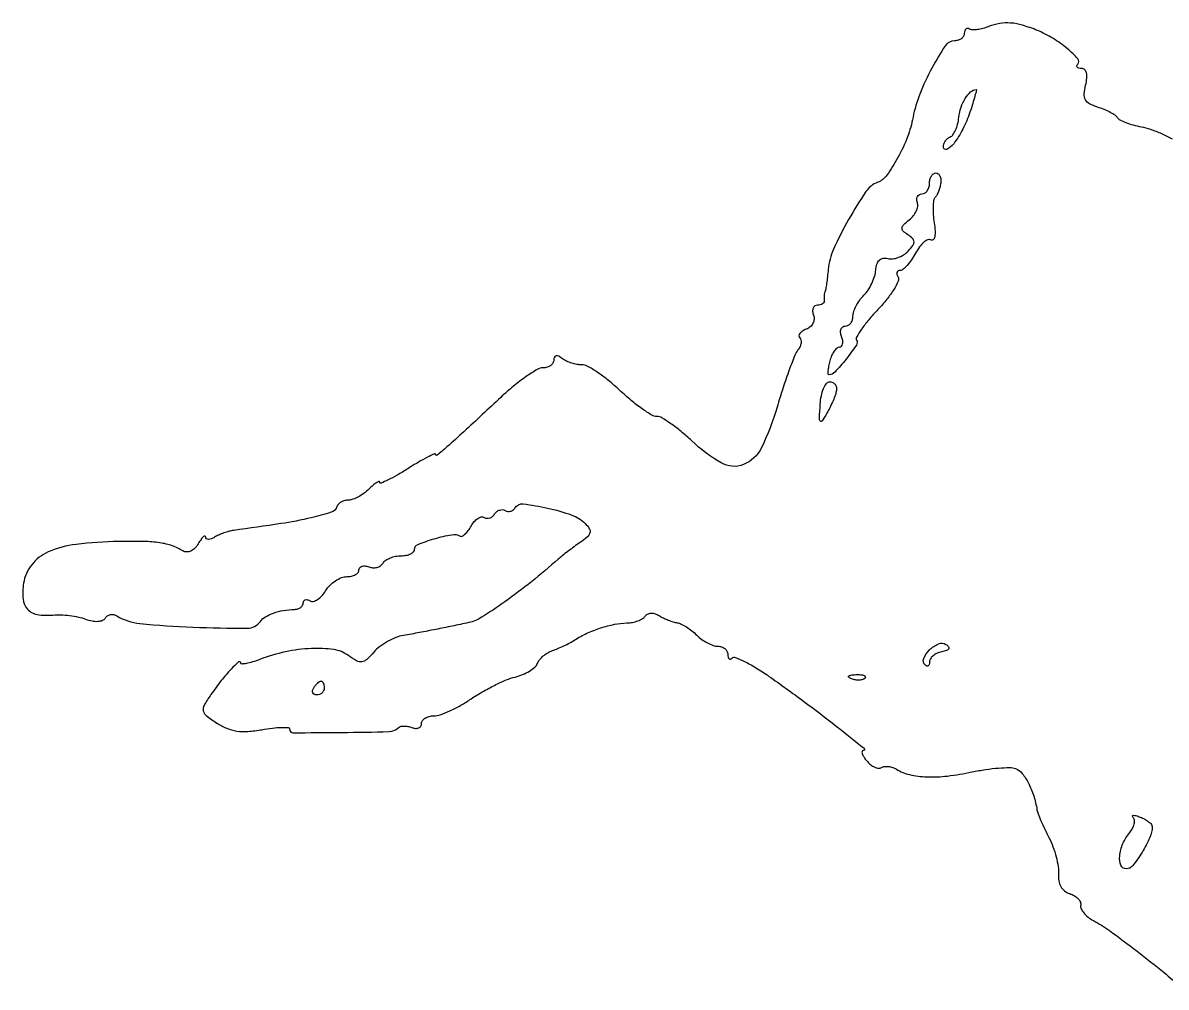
# Model space of a CAD drawing. Extents: x 1 to 336, y 1 to 289.
# Drawn here: x 0.7 to 165, y 150 to 288.6 of the extents above; entities that cross this region are included whole.
import ezdxf

# ---------------------------------------------------------------- set-up
doc = ezdxf.new("R2010")
doc.units = 0

msp = doc.modelspace()

# ---------------------------------------------------------------- linework, layer by layer
msp.add_lwpolyline([(165.913479, 271.841906, 0.02144), (164.376216, 272.614912, 0.021626), (162.816216, 273.23764, 0.039313), (161.489647, 273.587655, -0.021436), (160.323166, 273.851261, -0.02581), (159.255162, 274.201307, -0.025866), (158.403388, 274.581741, -0.131727), (158.021299, 274.926247, 0.1008), (157.670344, 275.283827, 0.02529), (156.967301, 275.70837, 0.02479), (156.097257, 276.121289, 0.022723), (155.165256, 276.459503, -0.046729), (154.013856, 276.940973, -0.145216), (153.420667, 277.525295, -0.143429), (153.23807, 278.343398, -0.045178), (153.434308, 279.594284, 0.034263), (153.61788, 280.618169, 0.086776), (153.569531, 281.370079, 0.148342), (153.302195, 281.824399, 0.188276), (152.852385, 282, -0.053519), (152.440907, 282.04417, -0.161051), (152.200843, 282.185872, -0.257857), (152.156023, 282.392614, -0.124174), (152.299422, 282.632755, 0.398404), (152.320145, 283.396207, 0.035883), (150.812895, 284.851724, 0.036675), (148.725087, 286.351344, 0.040091), (146.5, 287.480015, 0.025011), (144.377042, 288.229256, 0.052736), (142.66145, 288.54834, 0.062185), (141.107239, 288.477267, 0.050582), (139.5, 288.030744, -0.028895), (138.679308, 287.763966, -0.032797), (137.867188, 287.606984, -0.034772), (137.171004, 287.568056, -0.128402), (136.75, 287.684149, 0.125461), (136.464834, 287.764563, 0.18199), (136.220313, 287.679494, 0.145789), (136.055745, 287.431792, 0.074357), (136, 287.059017, -0.132247), (135.891281, 286.655164, -0.100572), (135.585579, 286.311086, -0.087894), (135.128285, 286.079612, -0.073442), (134.589206, 286, 0.250566), (133.291906, 285.30633, 0.023117), (131.345906, 282.078414, 0.029463), (129.600305, 278.345273, 0.04849), (128.632641, 275, -0.046326), (127.835904, 272.200407, -0.032055), (126.450556, 269.210824, -0.030063), (124.87029, 266.679763, -0.147595), (123.55354, 265.658919, 0.153507), (121.859578, 264.313992, 0.019595), (119.375076, 260.31509, 0.022979), (117.209223, 256.059704, 0.083689), (116.438806, 253.138462, -0.00595), (116.33083, 252.091516, -0.007562), (116.205086, 251.128173, -0.006086), (116.078036, 250.326076, -0.060383), (115.980772, 250, 0.056356), (115.905572, 249.755086, 0.026539), (115.861868, 249.426562, 0.025897), (115.852198, 249.073807, 0.033069), (115.881579, 248.75, -0.152475), (115.839589, 248.464473, -0.118838), (115.640036, 248.220313, -0.09539), (115.307394, 248.055992, -0.067256), (114.893011, 248, 0.147775), (114.51605, 247.886102, 0.152599), (114.270955, 247.583685, 0.117411), (114.204191, 247.12477, 0.069392), (114.329869, 246.582759, -0.110706), (114.416146, 245.995587, -0.099985), (114.24984, 245.403732, -0.094822), (113.855697, 244.898304, -0.088479), (113.29373, 244.55922, 0.047522), (112.734054, 244.280967, 0.091066), (112.364235, 243.944652, 0.147614), (112.2387, 243.609177, 0.215851), (112.348196, 243.318471, -0.146906), (112.523143, 242.99336, -0.087014), (112.535729, 242.549611, -0.0736), (112.387517, 242.056852, -0.060838), (112.095673, 241.592009, 0.076538), (111.646766, 240.824761, 0.006772), (110.847617, 238.721184, 0.008727), (109.96774, 236.169558, 0.00669), (109.092514, 233.352447, -0.039945), (106.837524, 227.498584, -0.189063), (104.255036, 225.094965, -0.228897), (101.070778, 225.331725, -0.058666), (96.816754, 228.508674, 0.016531), (95.309625, 229.845521, 0.020874), (93.82707, 230.974423, 0.019475), (92.534012, 231.803426, 0.133576), (91.811326, 232, -0.136766), (91.077378, 232.204584, -0.017788), (89.704129, 233.102845, -0.019639), (88.120929, 234.316695, -0.015258), (86.494572, 235.754368, 0.018091), (84.855221, 237.187066, 0.022712), (83.23278, 238.386584, 0.021705), (81.814101, 239.252129, 0.137914), (81, 239.443015, -0.053938), (80.334505, 239.485656, -0.033514), (79.573437, 239.670903, -0.033378), (78.838139, 239.958212, -0.050637), (78.25, 240.311092, 0.040184), (77.705495, 240.653439, 0.159005), (77.320427, 240.717789, 0.259142), (77.085398, 240.53654, 0.10204), (77, 240.122445, -0.135634), (76.881712, 239.694411, -0.100349), (76.549202, 239.329718, -0.086742), (76.051832, 239.08426, -0.07147), (75.465367, 239, 0.13499), (74.615944, 238.766416, 0.018105), (73.04277, 237.751563, 0.01984), (71.230694, 236.377432, 0.015507), (69.373245, 234.75, -0.000852), (64.068236, 229.819798, -0.00721), (61.645299, 227.63979, -0.009993), (60.227014, 226.449385, -0.630115), (60, 226.557999, 0.549119), (59.85342, 226.651222, 0.009328), (58.825, 226.146137, 0.014135), (57.534557, 225.435377, 0.007846), (56, 224.5, -0.009817), (54.465271, 223.572798, -0.018009), (53.175, 222.888198, -0.014951), (52.177258, 222.440355, -0.534288), (52, 222.558884, 0.491804), (51.874602, 222.655536, 0.076033), (51.538393, 222.509708, 0.038609), (51.032339, 222.134338, 0.017505), (50.428571, 221.571429, -0.038061), (49.727976, 220.970082, -0.034775), (48.923586, 220.461607, -0.036582), (48.138866, 220.110181, -0.087201), (47.511905, 220, 0.064873), (46.972706, 219.929746, 0.063058), (46.463914, 219.723527, 0.0683), (46.060853, 219.41876, 0.11212), (45.833333, 219.058816, -0.233314), (44.995211, 218.242874, -0.021781), (42.135281, 217.451341, -0.018314), (37.773789, 216.613313, -0.005328), (31, 215.641132, 0.032461), (30.33475, 215.5085, 0.020089), (29.573438, 215.271443, 0.020123), (28.837259, 214.975459, 0.033866), (28.25, 214.662053, -0.046854), (27.768423, 214.420877, -0.098629), (27.358255, 214.348765, -0.17059), (27.086969, 214.451038, -0.211779), (26.969591, 214.690983, 0.378316), (26.853966, 214.812412, 0.208656), (26.645244, 214.742111, 0.057309), (26.307462, 214.356993, 0.01958), (25.908131, 213.728968, -0.061689), (25.414807, 213.080614, -0.091091), (24.83254, 212.668906, -0.111863), (24.234365, 212.540796, -0.137564), (23.68854, 212.700847, 0.056875), (22.159889, 213.429899, 0.046451), (20.398123, 213.858337, 0.031697), (18.037569, 214.053163, 0.010025), (14.5, 214.04936, 0.02376), (8.347556, 213.626423, 0.074206), (4.352286, 212.54524, 0.120642), (1.957652, 210.715174, 0.13389), (0.794462, 208.052936, 0.059591), (0.733272, 205.760649, 0.164257), (1.380693, 204.302911, 0.168215), (2.766255, 203.556874, 0.063179), (5, 203.479952, -0.032928), (6.118442, 203.508965, -0.020982), (7.416163, 203.402502, -0.021069), (8.685712, 203.189872, -0.036334), (9.714598, 202.89322, 0.040882), (10.642583, 202.634767, 0.061844), (11.478163, 202.579223, 0.078812), (12.13474, 202.722228, 0.162782), (12.533697, 203.054522, -0.109088), (12.846712, 203.376754, -0.099782), (13.276333, 203.550188, -0.095293), (13.756696, 203.547673, -0.089822), (14.212949, 203.36839, 0.114973), (17.506476, 202.259991, 0.014139), (25.132923, 201.74508, 0.009985), (32.940922, 201.595399, 0.241044), (34.82436, 202.5613, -0.104103), (35.548776, 203.222054, -0.048484), (36.707351, 203.760597, -0.042618), (38.150891, 204.133876, -0.034086), (39.75, 204.29386, 0.069294), (40.227747, 204.375836, 0.083263), (40.632812, 204.583866, 0.096565), (40.904004, 204.882261, 0.137135), (41, 205.225684, -0.131706), (41.077962, 205.51652, -0.190095), (41.284142, 205.680296, -0.143959), (41.59708, 205.683306, -0.069421), (41.967293, 205.520214, 0.199264), (42.432614, 205.445026, 0.084792), (43.024462, 205.696902, 0.065043), (43.64934, 206.224769, 0.045332), (44.20784, 206.961197, -0.055805), (44.825375, 207.741075, -0.049462), (45.623915, 208.401102, -0.052343), (46.473832, 208.851475, -0.095966), (47.240547, 209, 0.053089), (47.913689, 209.071675, 0.0729), (48.483161, 209.284531, 0.092739), (48.865563, 209.59898, 0.176205), (49, 209.968615, -0.170338), (49.113709, 210.292705, -0.150241), (49.410912, 210.495018, -0.106442), (49.863428, 210.534639, -0.060487), (50.398849, 210.400442, 0.078162), (50.982996, 210.27569, 0.076891), (51.580711, 210.33511, 0.081902), (52.099907, 210.564485, 0.109884), (52.457866, 210.931826, -0.10606), (52.850901, 211.341311, -0.051271), (53.494274, 211.686224, -0.047594), (54.267589, 211.920822, -0.049898), (55.059017, 212, 0.045466), (55.801969, 212.067698, 0.065371), (56.429836, 212.27041, 0.085372), (56.853925, 212.568826, 0.199402), (57, 212.920545, -0.308528), (57.489832, 213.638804, -0.022712), (59.86623, 214.448355, -0.025939), (62.330101, 215.027983, -0.173171), (63.553693, 214.825799, 0.255498), (63.848321, 214.823911, 0.061977), (64.259395, 215.115944, 0.04845), (64.709407, 215.61628, 0.031376), (65.131801, 216.271032, -0.048489), (65.575155, 216.9093, -0.070435), (66.087178, 217.363979, -0.092974), (66.584839, 217.574443, -0.19446), (66.992362, 217.50472, 0.11802), (67.373048, 217.379147, 0.100606), (67.793875, 217.428554, 0.092583), (68.190485, 217.646278, 0.082823), (68.5, 218, -0.082063), (68.808915, 218.354115, -0.092249), (69.203881, 218.572832, -0.100657), (69.622221, 218.623747, -0.11907), (70, 218.5, 0.104896), (70.371938, 218.366526, 0.09914), (70.774099, 218.391538, 0.096462), (71.144429, 218.571379, 0.093474), (71.425038, 218.878708, -0.292091), (72.609677, 219.449278, -0.024939), (76.091139, 218.853862, -0.030407), (79.580437, 217.85032, -0.111599), (81.511844, 216.631013, -0.05775), (82.101723, 215.886495, -0.206244), (82.189292, 215.298617, -0.150377), (81.821044, 214.707884, -0.027429), (80.790689, 213.90821, 0.006238), (79.928555, 213.295796, 0.005097), (79.021353, 212.619912, 0.005152), (78.199311, 211.980862, 0.013465), (77.626128, 211.5, -0.012518), (73.775771, 208.257366, -0.014703), (69.964908, 205.387361, -0.013456), (66.631297, 203.1593, -0.086811), (64.765206, 202.394247, -0.002616), (62.386937, 201.885705, -0.002693), (60.026284, 201.407084, -0.002734), (57.696455, 200.960984, -0.002913), (55.410681, 200.550024, 0.051385), (54.29576, 200.235761, 0.033366), (53.085633, 199.659942, 0.033433), (51.967263, 198.93093, 0.053007), (51.131687, 198.151836, -0.028239), (50.107503, 197.097543, -0.153891), (49.395739, 196.764166, -0.161815), (48.641345, 196.907843, -0.032116), (47.471006, 197.663386, 0.125195), (45.375863, 198.520629, 0.045872), (42.15514, 198.674054, 0.041826), (38.439363, 198.19702, 0.038602), (34.75, 197.102285, -0.016354), (33.695098, 196.737517, -0.029561), (32.807812, 196.519343, -0.033513), (32.15922, 196.444424, -0.428343), (32, 196.596179, 0.638721), (31.703193, 196.733736, 0.028283), (30.615839, 195.701549, 0.022514), (29.202524, 194.05676, 0.015023), (27.72947, 192.05661, 0.020525), (26.747812, 190.503633, 0.183451), (26.621625, 189.720648, 0.179244), (27.045329, 189.041515, 0.019428), (28.574918, 187.950855, 0.048214), (29.99308, 187.204919, 0.060992), (31.421218, 186.815763, 0.053651), (33.040565, 186.755819, 0.027674), (35.054524, 187.00997, -0.014208), (36.56748, 187.242424, -0.024314), (37.840929, 187.338647, -0.022032), (38.805802, 187.321994, -0.396507), (38.999701, 187.115726, 0.413863), (39.536375, 186.577888, 0.003), (46.509128, 186.608004, 0.004131), (53.350505, 186.735141, 0.191945), (54.610159, 187.276825, -0.133981), (54.935388, 187.462617, -0.057277), (55.435484, 187.532181, -0.050998), (56.017972, 187.486584, -0.046628), (56.597766, 187.32411, 0.070249), (57.133994, 187.200738, 0.118371), (57.588094, 187.269264, 0.152631), (57.887441, 187.515493, 0.145904), (58, 187.893011, -0.157084), (58.135999, 188.315218, -0.097334), (58.51931, 188.674822, -0.079368), (59.091831, 188.917581, -0.060733), (59.767865, 189, 0.085168), (60.682194, 189.156881, 0.021972), (62.074963, 189.719298, 0.021711), (63.629934, 190.511404, 0.020575), (65.13928, 191.448675, -0.018899), (66.717495, 192.436055, -0.015285), (68.480158, 193.377803, -0.015555), (70.161585, 194.146934, -0.038018), (71.452178, 194.577353, 0.036501), (72.524981, 194.931528, 0.039117), (73.509126, 195.431485, 0.042441), (74.275291, 195.993707, 0.122228), (74.649938, 196.530137, -0.081167), (74.958742, 197.059137, -0.044118), (75.488621, 197.596331, -0.042472), (76.139944, 198.060514, -0.051948), (76.819175, 198.372426, 0.018963), (77.571465, 198.659555, 0.011222), (78.446883, 199.055726, 0.011221), (79.304031, 199.490973, 0.018887), (80, 199.898816, -0.03408), (81.758847, 200.858999, -0.029123), (83.725481, 201.629344, -0.029824), (85.705135, 202.146395, -0.043241), (87.5, 202.343572, 0.041635), (88.312406, 202.430184, 0.041526), (89.09997, 202.650218, 0.044806), (89.752161, 202.961246, 0.109558), (90.138197, 203.322895, -0.133275), (90.489227, 203.622213, -0.100187), (90.984214, 203.744055, -0.085043), (91.559933, 203.66994, -0.065165), (92.138197, 203.406236, 0.025734), (92.74951, 203.06706, 0.01865), (93.461286, 202.751083, 0.018922), (94.161541, 202.50128, 0.038564), (94.730011, 202.369538, -0.075317), (95.312259, 202.188796, -0.027758), (96.066185, 201.7702, -0.026761), (96.851785, 201.214257, -0.029017), (97.55144, 200.591418, 0.039754), (98.265826, 199.982417, 0.035385), (99.095021, 199.467479, 0.037128), (99.910624, 199.112254, 0.084334), (100.571429, 199, -0.080221), (101.117096, 198.911884, -0.091409), (101.580357, 198.657292, -0.100746), (101.890085, 198.278296, -0.121682), (102, 197.833333, 0.054655), (102.04429, 197.429364, 0.164516), (102.185993, 197.195368, 0.256751), (102.392738, 197.15399, 0.120651), (102.633168, 197.299835, -0.300049), (103.101101, 197.395856, -0.019434), (104.43243, 196.802163, -0.023174), (106.059263, 195.90352, -0.014729), (107.869186, 194.716502, -0.006518), (112.940097, 191.073616, -0.007859), (117.603703, 187.515684, -0.003437), (121.585419, 184.333144, -0.706542), (121.467353, 184, 0.35519), (121.306971, 183.869619, 0.136773), (121.327334, 183.562609, 0.061838), (121.565852, 183.083127, 0.026907), (121.990862, 182.51101, 0.050777), (122.529284, 181.981976, 0.064546), (123.124078, 181.620389, 0.078442), (123.682148, 181.471484, 0.165938), (124.113307, 181.570027, -0.107362), (124.544438, 181.722375, -0.058975), (125.106721, 181.726846, -0.054746), (125.706018, 181.593308, -0.057909), (126.25, 181.334338, 0.083618), (128.137866, 180.551346, 0.047283), (130.599981, 180.224914, 0.038848), (133.593653, 180.345741, 0.02332), (137.104838, 180.929064, -0.015533), (139.057612, 181.284807, -0.01801), (140.93477, 181.498054, -0.017276), (142.522771, 181.565665, -0.093877), (143.366639, 181.412802, -0.13288), (144.309823, 180.724216, -0.048982), (145.217581, 179.332851, -0.043592), (145.969968, 177.518284, -0.037091), (146.446336, 175.5, 0.052958), (146.59789, 174.938112, 0.009064), (147.016359, 173.9125, 0.009792), (147.555365, 172.721892, 0.008597), (148.163625, 171.5, -0.030756), (148.74602, 170.187365, -0.025252), (149.207556, 168.72443, -0.025966), (149.494249, 167.332939, -0.059393), (149.529131, 166.264018, 0.064788), (149.571239, 165.293744, 0.087652), (149.869691, 164.470057, 0.095031), (150.408247, 163.845982, 0.090747), (151.147838, 163.453078, -0.056665), (151.823583, 163.150871, -0.070719), (152.359764, 162.721742, -0.085179), (152.680483, 162.237201, -0.156068), (152.729687, 161.770813, 0.162574), (152.789147, 161.268391, 0.063395), (153.169311, 160.671013, 0.053952), (153.781856, 160.077486, 0.04404), (154.54882, 159.581753, -0.035366), (156.868959, 158.138467, -0.00687), (160.824497, 155.187671, -0.007302), (164.71974, 152.106259, -0.028061), (167, 150.024248, 0.019322)], format="xyb")
for points in [[(136.816633, 275.75, -0.037485), (135.800347, 273.316303, -0.044253), (134.477494, 271.201441, -0.117544), (133.496397, 270.39274, -0.554823), (133, 270.702381, -0.078978), (133.072678, 271.159624, -0.067619), (133.285094, 271.599033, -0.069522), (133.599559, 271.954591, -0.09453), (133.970533, 272.166667, 0.160685), (134.363209, 272.464858, 0.046829), (134.738065, 273.136458, 0.041811), (135.042118, 274.018614, 0.034269), (135.220533, 275, -0.052191), (135.53624, 276.441481, -0.059157), (136.136326, 277.722534, -0.069017), (136.899368, 278.639433, -0.166957), (137.69798, 278.984687, -0.514607), (137.753716, 278.918173, -0.003235), (137.520751, 278.040814, -0.008642), (137.216396, 276.995367, -0.005016)], [(132.607127, 265.528944, -0.029974), (132.480497, 264.921922, -0.027276), (132.279111, 264.314478, -0.028307), (132.038392, 263.791348, -0.074521), (131.793662, 263.460329, 0.163359), (131.589443, 263.049731, 0.026262), (131.512276, 262.145924, 0.026664), (131.535288, 261.031862, 0.02059), (131.674879, 259.824886, -0.023889), (131.801004, 258.667507, -0.060138), (131.750779, 257.822304, -0.14206), (131.541938, 257.402599, -0.359491), (131.227542, 257.359371, 0.240049), (130.775846, 257.396672, 0.078083), (130.185814, 257.039258, 0.057708), (129.554736, 256.368622, 0.037101), (128.981734, 255.465871, -0.026089), (128.411227, 254.521764, -0.033749), (127.788252, 253.724349, -0.035848), (127.199601, 253.155309, -0.175982), (126.772003, 253, 0.130955), (126.481656, 252.922628, 0.189954), (126.317845, 252.717766, 0.144492), (126.314092, 252.406913, 0.069775), (126.475772, 252.039202, -0.252774), (126.509888, 251.455667, -0.029849), (125.86918, 250.272921, -0.029923), (124.871906, 248.864015, -0.020102), (123.576924, 247.375535, 0.014319), (122.269048, 245.90688, 0.022131), (121.234577, 244.559197, 0.01805), (120.504156, 243.430389, 0.279935), (120.507555, 242.987776, -0.299089), (120.487319, 242.256598, -0.015314), (119.003108, 240.261214, -0.017116), (117.398287, 238.372788, -0.211099), (116.554664, 238, -0.402272), (116.440044, 238.110021, -0.029654), (116.448805, 238.5875, -0.028337), (116.536015, 239.232974, -0.016207), (116.710251, 240, -0.037498), (116.973101, 240.765541, -0.049186), (117.329898, 241.4125, -0.058341), (117.721283, 241.859792, -0.185953), (118.085247, 242, 0.21248), (118.361327, 242.122871, 0.138659), (118.517876, 242.440625, 0.088859), (118.520279, 242.925294, 0.048567), (118.361626, 243.5, -0.06502), (118.22328, 244.073899, -0.112257), (118.280284, 244.559375, -0.151946), (118.519085, 244.878743, -0.158089), (118.893011, 245, 0.128187), (119.315174, 245.110039, 0.100736), (119.674822, 245.419643, 0.089262), (119.916635, 245.882776, 0.07593), (120, 246.428571, -0.083193), (120.110387, 247.087415, -0.03733), (120.458659, 247.896159, -0.035621), (120.963879, 248.715643, -0.040451), (121.561393, 249.418536, 0.051318), (122.170751, 250.167694, 0.034651), (122.709927, 251.129285, 0.03489), (123.105581, 252.143338, 0.056828), (123.278702, 253.049768, -0.056911), (123.444205, 253.915539, -0.125561), (123.794959, 254.484568, -0.154848), (124.319925, 254.745531, -0.102823), (124.996837, 254.711078, 0.092977), (125.694822, 254.661889, 0.057256), (126.499235, 254.849772, 0.054789), (127.281921, 255.23105, 0.064253), (127.917629, 255.756906, 0.02903), (128.599073, 256.577007, 0.163366), (128.771208, 257.111799, 0.20013), (128.569475, 257.579123, 0.046599), (127.888101, 258.124635, -0.0452), (127.215235, 258.660259, -0.229135), (127.052043, 259.096928, -0.179555), (127.279062, 259.569099, -0.026958), (128.087771, 260.269003, 0.057748), (128.663581, 260.832808, 0.060325), (129.085435, 261.505582, 0.06719), (129.298281, 262.18077, 0.124676), (129.254438, 262.75, -0.080521), (129.175295, 263.227506, -0.123305), (129.275262, 263.632812, -0.14443), (129.537667, 263.901234, -0.128158), (129.916667, 264, 0.137303), (130.329784, 264.115625, 0.100211), (130.681771, 264.440625, 0.086171), (130.918733, 264.926738, 0.070529), (131, 265.5, -0.058858), (131.067764, 266.07367, -0.077879), (131.267758, 266.559375, -0.096426), (131.563831, 266.884736, -0.161439), (131.911516, 267, -0.170154), (132.241566, 266.884332, -0.114226), (132.491852, 266.567877, -0.08755), (132.622137, 266.091665, -0.059601)], [(117.622744, 235.75, -0.044461), (117.466868, 235.133741, -0.015539), (117.137889, 234.279687, -0.01529), (116.71566, 233.357417, -0.017262), (116.25343, 232.5, -0.012315), (115.553008, 231.366716, -0.51651), (115.30929, 231.357194, -0.177582), (115.182231, 231.761048, -0.0043), (115.292202, 233.748013, -0.033757), (115.456593, 234.992093, -0.050014), (115.780155, 236.042505, -0.063051), (116.200769, 236.769196, -0.233737), (116.661516, 236.998013, -0.111829), (117.08879, 236.902008, -0.11823), (117.423002, 236.632229, -0.111988), (117.610501, 236.226893, -0.092537)], [(132.75, 198.200137, 0.056984), (132.080773, 197.986154, 0.06641), (131.514062, 197.63405, 0.077389), (131.130841, 197.203895, 0.144312), (131, 196.760009, -0.060546), (130.954517, 196.385777, -0.181206), (130.811265, 196.176571, -0.249162), (130.602092, 196.150609, -0.105515), (130.357499, 196.309167, -0.304971), (130.17461, 197.243124, -0.099215), (131.005069, 198.466351, -0.090944), (132.297504, 199.341469, -0.248861), (133.363307, 199.26245, -0.079114), (133.740781, 198.931571, -0.313935), (133.765502, 198.640746, -0.181498), (133.462205, 198.391379, -0.033365)], [(44, 193, -0.105053), (43.918938, 192.618444, -0.099167), (43.688914, 192.29375, -0.09642), (43.345238, 192.076123, -0.093332), (42.940983, 192, -0.108972), (42.586039, 192.078288, -0.182303), (42.3746, 192.29375, -0.161196), (42.343488, 192.6179, -0.082592), (42.5, 193, -0.029505), (42.768994, 193.382774, -0.035638), (43.066025, 193.70625, -0.038439), (43.34829, 193.934461, -0.151918), (43.559017, 194, -0.210953), (43.727648, 193.92554, -0.081139), (43.870461, 193.70625, -0.061769), (43.967655, 193.382849, -0.042167)], [(121.729167, 194.395833, -0.126455), (121.402231, 194.202593, -0.060344), (120.916927, 194.123424, -0.05415), (120.359369, 194.160852, -0.051402), (119.8125, 194.316886, -0.054073), (119.395823, 194.538436, -0.470617), (119.37858, 194.720685, -0.168741), (119.670344, 194.862007, -0.018894), (120.416667, 194.921053, -0.028489), (121.112848, 194.910055, -0.077125), (121.592839, 194.799335, -0.208169), (121.77538, 194.614691, -0.296942)], [(163, 173.092376, -0.104671), (162.665629, 171.512622, -0.033617), (161.543556, 169.380133, -0.029469), (160.208797, 167.472423, -0.227587), (159.256275, 167.007802, -0.314121), (158.50849, 167.522082, -0.115714), (158.334528, 168.860798, -0.077354), (158.798089, 170.63489, -0.070803), (159.787936, 172.244479, 0.05114), (160.19238, 172.847831, 0.066853), (160.422891, 173.469964, 0.08258), (160.453749, 174.01513, 0.170925), (160.271805, 174.394862, -0.176427), (160.179293, 174.593353, -0.424903), (160.27488, 174.703067, -0.08502), (160.658807, 174.657119, -0.019419), (161.280481, 174.445864, -0.032852), (161.938716, 174.142318, -0.042294), (162.494891, 173.776092, -0.048023), (162.884094, 173.404081, -0.179905)]]:
    msp.add_lwpolyline(points, format="xyb", close=True)

doc.saveas('drawing.dxf')
